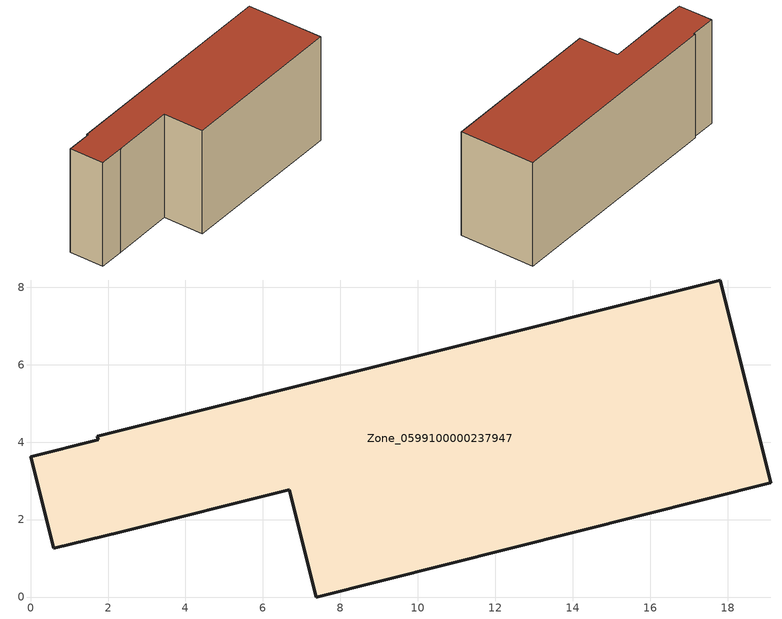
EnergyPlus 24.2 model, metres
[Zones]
Zone_0599100000237947
 floor ground (C_G): 17.81,8.19 19.12,2.95 7.38,0 6.68,2.77 2.35,1.68 0.59,1.25 0,3.62 1.75,4.06 1.72,4.15 z0
 wall outside (C_F): 1.75,4.06 0,3.62 0.59,1.25 2.35,1.68 6.68,2.77 7.38,0 19.12,2.95 17.81,8.19 1.72,4.15 1.75,4.06 z0:7.72
 roof outside (C_R): 17.81,8.19 1.72,4.15 1.75,4.06 0,3.62 0.59,1.25 2.35,1.68 6.68,2.77 7.38,0 19.12,2.95 z7.72
[BUILDING]
Pand.0599100000237947: North Axis=0; Terrain=City; Loads Convergence Tolerance Value=0.04; Temperature Convergence Tolerance Value=0.4; Solar Distribution=FullExterior; Maximum Number of Warmup Days=25; Minimum Number of Warmup Days=1
[Site:Location]
Rotterdam.The.Hague.AP_ZH_NLD Design_Conditions: Latitude=51.96; Longitude=4.45; Time Zone=1; Elevation=-4.5
[SITE:GROUNDTEMPERATURE:BUILDINGSURFACE]
18, 18, 18, 18, 18, 18, 18, 18, 18, 18, 18, 18
[MATERIAL] Thermal Absorptance=0.9; Solar Absorptance=0.7; Visible Absorptance=0.7
Name | Roughness | Thickness | Conductivity | Density | Specific Heat
G.TI.1975-1991 | MediumSmooth | 0.15 | 0.288461 | 540 | 1210
F.TI.1975-1991 | Rough | 0.3 | 0.230769 | 1920 | 840
R.TI.1975-1991 | MediumRough | 0.2 | 0.153846 | 1500 | 1000
[CONSTRUCTION]
C_G: G.TI.1975-1991
C_F: F.TI.1975-1991
C_R: R.TI.1975-1991
[ZONE]
Zone_0599100000237947: Type=1; Multiplier=1; Ceiling Height=Autocalculate; Volume=Autocalculate; Floor Area=autocalculate; Part of Total Floor Area=Yes
[ZONEINFILTRATION:DESIGNFLOWRATE]
Infil_Zone_0599100000237947: Zone or ZoneList or Space or SpaceList=Zone_0599100000237947; Schedule=AlwaysOn; Design Flow Rate Calculation Method=Flow/Area; Flow Rate per Floor Area=0.003; Constant Term Coefficient=1; Temperature Term Coefficient=0; Velocity Term Coefficient=0; Velocity Squared Term Coefficient=0
[HVACTEMPLATE:ZONE:IDEALLOADSAIRSYSTEM]
Zone_0599100000237947: Maximum Heating Supply Air Temperature=50; Minimum Cooling Supply Air Temperature=13; Maximum Heating Supply Air Humidity Ratio=0.0156; Minimum Cooling Supply Air Humidity Ratio=0.0077; Heating Limit=NoLimit; Cooling Limit=NoLimit; Dehumidification Control Type=ConstantSensibleHeatRatio; Cooling Sensible Heat Ratio=0.7; Dehumidification Setpoint=60; Humidification Control Type=None; Humidification Setpoint=30; Outdoor Air Method=None; Outdoor Air Flow Rate per Person=0.00944; Outdoor Air Flow Rate per Zone Floor Area=0; Outdoor Air Flow Rate per Zone=0; Demand Controlled Ventilation Type=None; Outdoor Air Economizer Type=NoEconomizer; Heat Recovery Type=None; Sensible Heat Recovery Effectiveness=0.7; Latent Heat Recovery Effectiveness=0.65
[ZONECONTROL:THERMOSTAT]
ThermostatControl_Zone_0599100000237947: Zone or ZoneList=Zone_0599100000237947; Control Type Schedule=DualSetpointControlType; Control 1=Thermostat_Zone_0599100000237947; Temperature Difference Between Cutout And Setpoint=0
[THERMOSTATSETPOINT:DUALSETPOINT]
Thermostat_Zone_0599100000237947: Heating Setpoint Temperature Schedule=HeatingSetpoint_Zone_0599100000237947; Cooling Setpoint Temperature Schedule=CoolingSetpoint_Zone_0599100000237947
[SCHEDULE:COMPACT]
HeatingSetpoint_Zone_0599100000237947: Through: 12/31, For: AllDays, Until: 24:00, 21
CoolingSetpoint_Zone_0599100000237947: Through: 12/31, For: AllDays, Until: 24:00, 24
DualSetpointControlType: Through: 12/31, For: AllDays, Until: 24:00, 4
AlwaysOn: Through: 12/31, For: AllDays, Until: 24:00, 1
